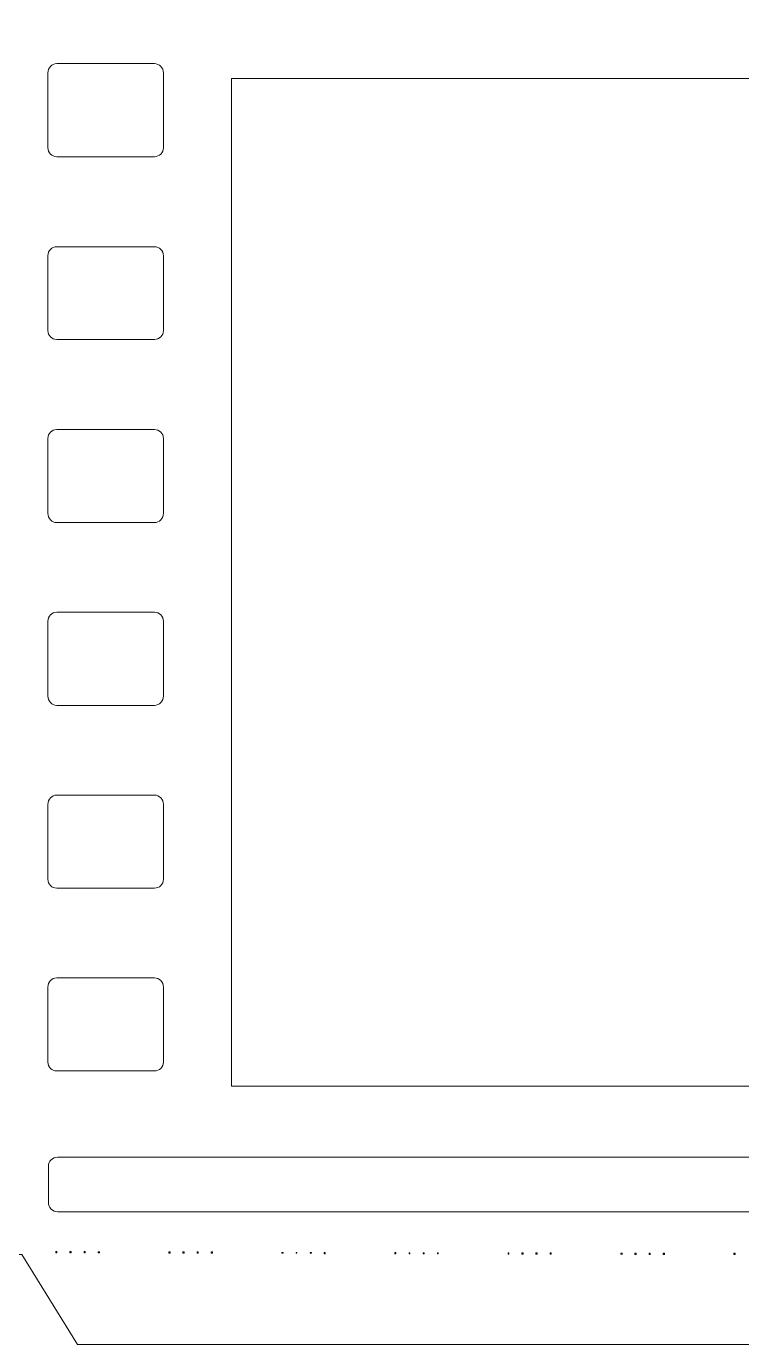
# Model space of a CAD drawing. Header units: centimetres. Extents: x -7.3 to 7.2, y -9.5 to 9.5.
# Drawn here: x -4.567 to -3.168, y -9.52 to -6.944 of the extents above; entities that cross this region are included whole.
import ezdxf

# ---------------------------------------------------------------- set-up
doc = ezdxf.new("R2010")
doc.units = ezdxf.units.CM
doc.header["$MEASUREMENT"] = 0
doc.layers.add('Layer 1', color=7, linetype='Continuous')

msp = doc.modelspace()

# ---------------------------------------------------------------- linework, layer by layer
at = {"layer": 'Layer 1', "lineweight": 9}
for points, knots in [([(-4.46691, 9.52087), (-4.46691, 9.52087), (-4.57605, 9.34393), (-4.57605, 9.34393), (-4.57605, 9.34393), (-4.57605, 9.34393), (-4.61905, 9.34393), (-4.61905, 9.34393), (-4.61905, 9.34393), (-4.61905, 9.34393), (-7.29051, 9.34393), (-7.29051, 9.34393), (-7.29051, 9.34393), (-7.29051, 9.34393), (-7.29051, -9.34393), (-7.29051, -9.34393), (-7.29051, -9.34393), (-7.29051, -9.34393), (-4.61905, -9.34393), (-4.61905, -9.34393), (-4.61905, -9.34393), (-4.61905, -9.34393), (-4.57605, -9.34393), (-4.57605, -9.34393), (-4.57605, -9.34393), (-4.57605, -9.34393), (-4.46691, -9.52004), (-4.46691, -9.52004), (-4.46691, -9.52004), (-4.46691, -9.52004), (-2.11956, -9.52004), (-2.11956, -9.52004), (-2.11956, -9.52004), (-2.11956, -9.52004), (-2.02778, -9.34393), (-2.02778, -9.34393), (-2.02778, -9.34393), (-2.02778, -9.34393), (-1.95172, -9.34393), (-1.95172, -9.34393), (-1.95172, -9.34393), (-1.95172, -9.34393), (-1.95172, -9.28026), (-1.95172, -9.28026), (-1.95172, -9.28026), (-1.95172, -9.28026), (-1.79214, -9.19675), (-1.79214, -9.19675), (-1.79214, -9.19675), (-1.79214, -9.19675), (-1.79214, -6.8494), (-1.79214, -6.8494), (-1.79214, -6.8494), (-1.79214, -6.8494), (-1.95172, -6.75101), (-1.95172, -6.75101), (-1.95172, -6.75101), (-1.95172, -6.75101), (-1.94841, -6.5997), (-1.94841, -6.5997), (-1.94841, -6.5997), (-1.94841, -6.5997), (-1.78883, -6.50131), (-1.78883, -6.50131), (-1.78883, -6.50131), (-1.78883, -6.50131), (-1.78883, -4.15396), (-1.78883, -4.15396), (-1.78883, -4.15396), (-1.78883, -4.15396), (-1.94841, -4.0721), (-1.94841, -4.0721), (-1.94841, -4.0721), (-1.94841, -4.0721), (-1.94841, -3.92989), (-1.94841, -3.92989), (-1.94841, -3.92989), (-1.94841, -3.92989), (-1.78883, -3.83232), (-1.78883, -3.83232), (-1.78883, -3.83232), (-1.78883, -3.83232), (-1.78883, -1.48497), (-1.78883, -1.48497), (-1.78883, -1.48497), (-1.78883, -1.48497), (-1.94841, -1.40229), (-1.94841, -1.40229), (-1.94841, -1.40229), (-1.94841, -1.40229), (-1.94841, -1.26008), (-1.94841, -1.26008), (-1.94841, -1.26008), (-1.94841, -1.26008), (-1.78883, -1.16169), (-1.78883, -1.16169), (-1.78883, -1.16169), (-1.78883, -1.16169), (-1.78883, 1.18484), (-1.78883, 1.18484), (-1.78883, 1.18484), (-1.78883, 1.18484), (-1.94841, 1.26752), (-1.94841, 1.26752), (-1.94841, 1.26752), (-1.94841, 1.26752), (-1.94841, 1.40891), (-1.94841, 1.40891), (-1.94841, 1.40891), (-1.94841, 1.40891), (-1.78883, 1.50647), (-1.78883, 1.50647), (-1.78883, 1.50647), (-1.78883, 1.50647), (-1.78883, 3.85382), (-1.78883, 3.85382), (-1.78883, 3.85382), (-1.78883, 3.85382), (-1.94841, 3.9365), (-1.94841, 3.9365), (-1.94841, 3.9365), (-1.94841, 3.9365), (-1.94841, 4.07872), (-1.94841, 4.07872), (-1.94841, 4.07872), (-1.94841, 4.07872), (-1.78883, 4.17711), (-1.78883, 4.17711), (-1.78883, 4.17711), (-1.78883, 4.17711), (-1.78883, 6.52363), (-1.78883, 6.52363), (-1.78883, 6.52363), (-1.78883, 6.52363), (-1.94841, 6.60632), (-1.94841, 6.60632), (-1.94841, 6.60632), (-1.94841, 6.60632), (-1.95172, 6.75184), (-1.95172, 6.75184), (-1.95172, 6.75184), (-1.95172, 6.75184), (-1.79214, 6.85023), (-1.79214, 6.85023), (-1.79214, 6.85023), (-1.79214, 6.85023), (-1.79214, 9.19758), (-1.79214, 9.19758), (-1.79214, 9.19758), (-1.79214, 9.19758), (-1.95172, 9.28026), (-1.95172, 9.28026), (-1.95172, 9.28026), (-1.95172, 9.28026), (-1.95172, 9.34393), (-1.95172, 9.34393), (-1.95172, 9.34393), (-1.95172, 9.34393), (-2.02778, 9.34393), (-2.02778, 9.34393), (-2.02778, 9.34393), (-2.02778, 9.34393), (-2.11956, 9.52087), (-2.11956, 9.52087), (-2.11956, 9.52087), (-2.11956, 9.52087), (-4.46691, 9.52087), (-4.46691, 9.52087)], [0, 0, 0, 0, 0.0232558, 0.0232558, 0.0232558, 0.0232558, 0.0465116, 0.0465116, 0.0465116, 0.0465116, 0.0697674, 0.0697674, 0.0697674, 0.0697674, 0.0930233, 0.0930233, 0.0930233, 0.0930233, 0.1162791, 0.1162791, 0.1162791, 0.1162791, 0.1395349, 0.1395349, 0.1395349, 0.1395349, 0.1627907, 0.1627907, 0.1627907, 0.1627907, 0.1860465, 0.1860465, 0.1860465, 0.1860465, 0.2093023, 0.2093023, 0.2093023, 0.2093023, 0.2325581, 0.2325581, 0.2325581, 0.2325581, 0.255814, 0.255814, 0.255814, 0.255814, 0.2790698, 0.2790698, 0.2790698, 0.2790698, 0.3023256, 0.3023256, 0.3023256, 0.3023256, 0.3255814, 0.3255814, 0.3255814, 0.3255814, 0.3488372, 0.3488372, 0.3488372, 0.3488372, 0.372093, 0.372093, 0.372093, 0.372093, 0.3953488, 0.3953488, 0.3953488, 0.3953488, 0.4186047, 0.4186047, 0.4186047, 0.4186047, 0.4418605, 0.4418605, 0.4418605, 0.4418605, 0.4651163, 0.4651163, 0.4651163, 0.4651163, 0.4883721, 0.4883721, 0.4883721, 0.4883721, 0.5116279, 0.5116279, 0.5116279, 0.5116279, 0.5348837, 0.5348837, 0.5348837, 0.5348837, 0.5581395, 0.5581395, 0.5581395, 0.5581395, 0.5813953, 0.5813953, 0.5813953, 0.5813953, 0.6046512, 0.6046512, 0.6046512, 0.6046512, 0.627907, 0.627907, 0.627907, 0.627907, 0.6511628, 0.6511628, 0.6511628, 0.6511628, 0.6744186, 0.6744186, 0.6744186, 0.6744186, 0.6976744, 0.6976744, 0.6976744, 0.6976744, 0.7209302, 0.7209302, 0.7209302, 0.7209302, 0.744186, 0.744186, 0.744186, 0.744186, 0.7674419, 0.7674419, 0.7674419, 0.7674419, 0.7906977, 0.7906977, 0.7906977, 0.7906977, 0.8139535, 0.8139535, 0.8139535, 0.8139535, 0.8372093, 0.8372093, 0.8372093, 0.8372093, 0.8604651, 0.8604651, 0.8604651, 0.8604651, 0.8837209, 0.8837209, 0.8837209, 0.8837209, 0.9069767, 0.9069767, 0.9069767, 0.9069767, 0.9302326, 0.9302326, 0.9302326, 0.9302326, 0.9534884, 0.9534884, 0.9534884, 0.9534884, 1, 1, 1, 1]), ([(-4.50743, -7.01642), (-4.50743, -7.01642), (-4.31643, -7.01642), (-4.31643, -7.01642), (-4.31643, -7.01642), (-4.30658, -7.01642), (-4.29907, -7.02476), (-4.29907, -7.03461), (-4.29907, -7.03461), (-4.29907, -7.03461), (-4.29907, -7.18096), (-4.29907, -7.18096), (-4.29907, -7.18096), (-4.29907, -7.19081), (-4.30658, -7.19832), (-4.31643, -7.19832), (-4.31643, -7.19832), (-4.31643, -7.19832), (-4.50743, -7.19832), (-4.50743, -7.19832), (-4.50743, -7.19832), (-4.51728, -7.19832), (-4.52479, -7.19081), (-4.52479, -7.18096), (-4.52479, -7.18096), (-4.52479, -7.18096), (-4.52479, -7.03461), (-4.52479, -7.03461), (-4.52479, -7.03461), (-4.52479, -7.02476), (-4.51728, -7.01642), (-4.50743, -7.01642)], [0, 0, 0, 0, 0.1111111, 0.1111111, 0.1111111, 0.1111111, 0.2222222, 0.2222222, 0.2222222, 0.2222222, 0.3333333, 0.3333333, 0.3333333, 0.3333333, 0.4444444, 0.4444444, 0.4444444, 0.4444444, 0.5555556, 0.5555556, 0.5555556, 0.5555556, 0.6666667, 0.6666667, 0.6666667, 0.6666667, 0.7777778, 0.7777778, 0.7777778, 0.7777778, 1, 1, 1, 1]), ([(-4.16595, -7.04536), (-4.16595, -7.04536), (-2.44781, -7.04536), (-2.44781, -7.04536), (-2.44781, -7.04536), (-2.44781, -7.04536), (-2.44781, -9.01485), (-2.44781, -9.01485), (-2.44781, -9.01485), (-2.44781, -9.01485), (-4.16595, -9.01485), (-4.16595, -9.01485), (-4.16595, -9.01485), (-4.16595, -9.01485), (-4.16595, -7.04536), (-4.16595, -7.04536)], [0, 0, 0, 0, 0.2, 0.2, 0.2, 0.2, 0.4, 0.4, 0.4, 0.4, 0.6, 0.6, 0.6, 0.6, 1, 1, 1, 1]), ([(-4.50743, -7.37443), (-4.50743, -7.37443), (-4.31643, -7.37443), (-4.31643, -7.37443), (-4.31643, -7.37443), (-4.30658, -7.37443), (-4.29907, -7.38195), (-4.29907, -7.3918), (-4.29907, -7.3918), (-4.29907, -7.3918), (-4.29907, -7.53814), (-4.29907, -7.53814), (-4.29907, -7.53814), (-4.29907, -7.548), (-4.30658, -7.55551), (-4.31643, -7.55551), (-4.31643, -7.55551), (-4.31643, -7.55551), (-4.50743, -7.55551), (-4.50743, -7.55551), (-4.50743, -7.55551), (-4.51728, -7.55551), (-4.52479, -7.548), (-4.52479, -7.53814), (-4.52479, -7.53814), (-4.52479, -7.53814), (-4.52479, -7.3918), (-4.52479, -7.3918), (-4.52479, -7.3918), (-4.52479, -7.38195), (-4.51728, -7.37443), (-4.50743, -7.37443)], [0, 0, 0, 0, 0.1111111, 0.1111111, 0.1111111, 0.1111111, 0.2222222, 0.2222222, 0.2222222, 0.2222222, 0.3333333, 0.3333333, 0.3333333, 0.3333333, 0.4444444, 0.4444444, 0.4444444, 0.4444444, 0.5555556, 0.5555556, 0.5555556, 0.5555556, 0.6666667, 0.6666667, 0.6666667, 0.6666667, 0.7777778, 0.7777778, 0.7777778, 0.7777778, 1, 1, 1, 1]), ([(-4.50743, -7.73162), (-4.50743, -7.73162), (-4.31643, -7.73162), (-4.31643, -7.73162), (-4.31643, -7.73162), (-4.30658, -7.73162), (-4.29907, -7.73913), (-4.29907, -7.74898), (-4.29907, -7.74898), (-4.29907, -7.74898), (-4.29907, -7.89533), (-4.29907, -7.89533), (-4.29907, -7.89533), (-4.29907, -7.90518), (-4.30658, -7.91352), (-4.31643, -7.91352), (-4.31643, -7.91352), (-4.31643, -7.91352), (-4.50743, -7.91352), (-4.50743, -7.91352), (-4.50743, -7.91352), (-4.51728, -7.91352), (-4.52479, -7.90518), (-4.52479, -7.89533), (-4.52479, -7.89533), (-4.52479, -7.89533), (-4.52479, -7.74898), (-4.52479, -7.74898), (-4.52479, -7.74898), (-4.52479, -7.73913), (-4.51728, -7.73162), (-4.50743, -7.73162)], [0, 0, 0, 0, 0.1111111, 0.1111111, 0.1111111, 0.1111111, 0.2222222, 0.2222222, 0.2222222, 0.2222222, 0.3333333, 0.3333333, 0.3333333, 0.3333333, 0.4444444, 0.4444444, 0.4444444, 0.4444444, 0.5555556, 0.5555556, 0.5555556, 0.5555556, 0.6666667, 0.6666667, 0.6666667, 0.6666667, 0.7777778, 0.7777778, 0.7777778, 0.7777778, 1, 1, 1, 1]), ([(-4.50743, -8.08881), (-4.50743, -8.08881), (-4.31643, -8.08881), (-4.31643, -8.08881), (-4.31643, -8.08881), (-4.30658, -8.08881), (-4.29907, -8.09632), (-4.29907, -8.10617), (-4.29907, -8.10617), (-4.29907, -8.10617), (-4.29907, -8.25252), (-4.29907, -8.25252), (-4.29907, -8.25252), (-4.29907, -8.26237), (-4.30658, -8.27071), (-4.31643, -8.27071), (-4.31643, -8.27071), (-4.31643, -8.27071), (-4.50743, -8.27071), (-4.50743, -8.27071), (-4.50743, -8.27071), (-4.51728, -8.27071), (-4.52479, -8.26237), (-4.52479, -8.25252), (-4.52479, -8.25252), (-4.52479, -8.25252), (-4.52479, -8.10617), (-4.52479, -8.10617), (-4.52479, -8.10617), (-4.52479, -8.09632), (-4.51728, -8.08881), (-4.50743, -8.08881)], [0, 0, 0, 0, 0.1111111, 0.1111111, 0.1111111, 0.1111111, 0.2222222, 0.2222222, 0.2222222, 0.2222222, 0.3333333, 0.3333333, 0.3333333, 0.3333333, 0.4444444, 0.4444444, 0.4444444, 0.4444444, 0.5555556, 0.5555556, 0.5555556, 0.5555556, 0.6666667, 0.6666667, 0.6666667, 0.6666667, 0.7777778, 0.7777778, 0.7777778, 0.7777778, 1, 1, 1, 1]), ([(-4.50743, -8.446), (-4.50743, -8.446), (-4.31643, -8.446), (-4.31643, -8.446), (-4.31643, -8.446), (-4.30658, -8.446), (-4.29907, -8.45433), (-4.29907, -8.46419), (-4.29907, -8.46419), (-4.29907, -8.46419), (-4.29907, -8.61053), (-4.29907, -8.61053), (-4.29907, -8.61053), (-4.29907, -8.62039), (-4.30658, -8.6279), (-4.31643, -8.6279), (-4.31643, -8.6279), (-4.31643, -8.6279), (-4.50743, -8.6279), (-4.50743, -8.6279), (-4.50743, -8.6279), (-4.51728, -8.6279), (-4.52479, -8.62039), (-4.52479, -8.61053), (-4.52479, -8.61053), (-4.52479, -8.61053), (-4.52479, -8.46419), (-4.52479, -8.46419), (-4.52479, -8.46419), (-4.52479, -8.45433), (-4.51728, -8.446), (-4.50743, -8.446)], [0, 0, 0, 0, 0.1111111, 0.1111111, 0.1111111, 0.1111111, 0.2222222, 0.2222222, 0.2222222, 0.2222222, 0.3333333, 0.3333333, 0.3333333, 0.3333333, 0.4444444, 0.4444444, 0.4444444, 0.4444444, 0.5555556, 0.5555556, 0.5555556, 0.5555556, 0.6666667, 0.6666667, 0.6666667, 0.6666667, 0.7777778, 0.7777778, 0.7777778, 0.7777778, 1, 1, 1, 1]), ([(-4.50743, -8.80318), (-4.50743, -8.80318), (-4.31643, -8.80318), (-4.31643, -8.80318), (-4.31643, -8.80318), (-4.30658, -8.80318), (-4.29907, -8.81152), (-4.29907, -8.82137), (-4.29907, -8.82137), (-4.29907, -8.82137), (-4.29907, -8.96772), (-4.29907, -8.96772), (-4.29907, -8.96772), (-4.29907, -8.97757), (-4.30658, -8.98508), (-4.31643, -8.98508), (-4.31643, -8.98508), (-4.31643, -8.98508), (-4.50743, -8.98508), (-4.50743, -8.98508), (-4.50743, -8.98508), (-4.51728, -8.98508), (-4.52479, -8.97757), (-4.52479, -8.96772), (-4.52479, -8.96772), (-4.52479, -8.96772), (-4.52479, -8.82137), (-4.52479, -8.82137), (-4.52479, -8.82137), (-4.52479, -8.81152), (-4.51728, -8.80318), (-4.50743, -8.80318)], [0, 0, 0, 0, 0.1111111, 0.1111111, 0.1111111, 0.1111111, 0.2222222, 0.2222222, 0.2222222, 0.2222222, 0.3333333, 0.3333333, 0.3333333, 0.3333333, 0.4444444, 0.4444444, 0.4444444, 0.4444444, 0.5555556, 0.5555556, 0.5555556, 0.5555556, 0.6666667, 0.6666667, 0.6666667, 0.6666667, 0.7777778, 0.7777778, 0.7777778, 0.7777778, 1, 1, 1, 1]), ([(-4.50577, -9.15376), (-4.50577, -9.15376), (-2.06416, -9.15376), (-2.06416, -9.15376), (-2.06416, -9.15376), (-2.05431, -9.15376), (-2.04597, -9.16127), (-2.04597, -9.17112), (-2.04597, -9.17112), (-2.04597, -9.17112), (-2.04597, -9.24223), (-2.04597, -9.24223), (-2.04597, -9.24223), (-2.04597, -9.25208), (-2.05431, -9.26042), (-2.06416, -9.26042), (-2.06416, -9.26042), (-2.06416, -9.26042), (-4.50577, -9.26042), (-4.50577, -9.26042), (-4.50577, -9.26042), (-4.51562, -9.26042), (-4.52396, -9.25208), (-4.52396, -9.24223), (-4.52396, -9.24223), (-4.52396, -9.24223), (-4.52396, -9.17112), (-4.52396, -9.17112), (-4.52396, -9.17112), (-4.52396, -9.16127), (-4.51562, -9.15376), (-4.50577, -9.15376)], [0, 0, 0, 0, 0.1111111, 0.1111111, 0.1111111, 0.1111111, 0.2222222, 0.2222222, 0.2222222, 0.2222222, 0.3333333, 0.3333333, 0.3333333, 0.3333333, 0.4444444, 0.4444444, 0.4444444, 0.4444444, 0.5555556, 0.5555556, 0.5555556, 0.5555556, 0.6666667, 0.6666667, 0.6666667, 0.6666667, 0.7777778, 0.7777778, 0.7777778, 0.7777778, 1, 1, 1, 1]), ([(-4.50908, -9.33814), (-4.50908, -9.33814), (-4.50743, -9.33814), (-4.50743, -9.33814), (-4.50743, -9.33814), (-4.50743, -9.33814), (-4.50743, -9.34062), (-4.50743, -9.34062), (-4.50743, -9.34062), (-4.50743, -9.34062), (-4.50908, -9.34062), (-4.50908, -9.34062), (-4.50908, -9.34062), (-4.50908, -9.34062), (-4.50908, -9.33814), (-4.50908, -9.33814)], [0, 0, 0, 0, 0.2, 0.2, 0.2, 0.2, 0.4, 0.4, 0.4, 0.4, 0.6, 0.6, 0.6, 0.6, 1, 1, 1, 1]), ([(-4.48179, -9.33814), (-4.48179, -9.33814), (-4.47931, -9.33814), (-4.47931, -9.33814), (-4.47931, -9.33814), (-4.47931, -9.33814), (-4.47931, -9.34062), (-4.47931, -9.34062), (-4.47931, -9.34062), (-4.47931, -9.34062), (-4.48179, -9.34062), (-4.48179, -9.34062), (-4.48179, -9.34062), (-4.48179, -9.34062), (-4.48179, -9.33814), (-4.48179, -9.33814)], [0, 0, 0, 0, 0.2, 0.2, 0.2, 0.2, 0.4, 0.4, 0.4, 0.4, 0.6, 0.6, 0.6, 0.6, 1, 1, 1, 1]), ([(-4.45368, -9.33814), (-4.45368, -9.33814), (-4.45203, -9.33814), (-4.45203, -9.33814), (-4.45203, -9.33814), (-4.45203, -9.33814), (-4.45203, -9.34062), (-4.45203, -9.34062), (-4.45203, -9.34062), (-4.45203, -9.34062), (-4.45368, -9.34062), (-4.45368, -9.34062), (-4.45368, -9.34062), (-4.45368, -9.34062), (-4.45368, -9.33814), (-4.45368, -9.33814)], [0, 0, 0, 0, 0.2, 0.2, 0.2, 0.2, 0.4, 0.4, 0.4, 0.4, 0.6, 0.6, 0.6, 0.6, 1, 1, 1, 1]), ([(-4.4264, -9.33896), (-4.4264, -9.33896), (-4.42392, -9.33896), (-4.42392, -9.33896), (-4.42392, -9.33896), (-4.42392, -9.33896), (-4.42392, -9.34062), (-4.42392, -9.34062), (-4.42392, -9.34062), (-4.42392, -9.34062), (-4.4264, -9.34062), (-4.4264, -9.34062), (-4.4264, -9.34062), (-4.4264, -9.34062), (-4.4264, -9.33896), (-4.4264, -9.33896)], [0, 0, 0, 0, 0.2, 0.2, 0.2, 0.2, 0.4, 0.4, 0.4, 0.4, 0.6, 0.6, 0.6, 0.6, 1, 1, 1, 1]), ([(-4.28832, -9.33896), (-4.28832, -9.33896), (-4.28584, -9.33896), (-4.28584, -9.33896), (-4.28584, -9.33896), (-4.28584, -9.33896), (-4.28584, -9.34145), (-4.28584, -9.34145), (-4.28584, -9.34145), (-4.28584, -9.34145), (-4.28832, -9.34145), (-4.28832, -9.34145), (-4.28832, -9.34145), (-4.28832, -9.34145), (-4.28832, -9.33896), (-4.28832, -9.33896)], [0, 0, 0, 0, 0.2, 0.2, 0.2, 0.2, 0.4, 0.4, 0.4, 0.4, 0.6, 0.6, 0.6, 0.6, 1, 1, 1, 1]), ([(-4.26103, -9.33896), (-4.26103, -9.33896), (-4.25855, -9.33896), (-4.25855, -9.33896), (-4.25855, -9.33896), (-4.25855, -9.33896), (-4.25855, -9.34145), (-4.25855, -9.34145), (-4.25855, -9.34145), (-4.25855, -9.34145), (-4.26103, -9.34145), (-4.26103, -9.34145), (-4.26103, -9.34145), (-4.26103, -9.34145), (-4.26103, -9.33896), (-4.26103, -9.33896)], [0, 0, 0, 0, 0.2, 0.2, 0.2, 0.2, 0.4, 0.4, 0.4, 0.4, 0.6, 0.6, 0.6, 0.6, 1, 1, 1, 1]), ([(-4.23292, -9.33896), (-4.23292, -9.33896), (-4.23127, -9.33896), (-4.23127, -9.33896), (-4.23127, -9.33896), (-4.23127, -9.33896), (-4.23127, -9.34145), (-4.23127, -9.34145), (-4.23127, -9.34145), (-4.23127, -9.34145), (-4.23292, -9.34145), (-4.23292, -9.34145), (-4.23292, -9.34145), (-4.23292, -9.34145), (-4.23292, -9.33896), (-4.23292, -9.33896)], [0, 0, 0, 0, 0.2, 0.2, 0.2, 0.2, 0.4, 0.4, 0.4, 0.4, 0.6, 0.6, 0.6, 0.6, 1, 1, 1, 1]), ([(-4.20563, -9.33896), (-4.20563, -9.33896), (-4.20315, -9.33896), (-4.20315, -9.33896), (-4.20315, -9.33896), (-4.20315, -9.33896), (-4.20315, -9.34145), (-4.20315, -9.34145), (-4.20315, -9.34145), (-4.20315, -9.34145), (-4.20563, -9.34145), (-4.20563, -9.34145), (-4.20563, -9.34145), (-4.20563, -9.34145), (-4.20563, -9.33896), (-4.20563, -9.33896)], [0, 0, 0, 0, 0.2, 0.2, 0.2, 0.2, 0.4, 0.4, 0.4, 0.4, 0.6, 0.6, 0.6, 0.6, 1, 1, 1, 1]), ([(-4.06756, -9.33979), (-4.06756, -9.33979), (-4.06507, -9.33979), (-4.06507, -9.33979), (-4.06507, -9.33979), (-4.06507, -9.33979), (-4.06507, -9.34145), (-4.06507, -9.34145), (-4.06507, -9.34145), (-4.06507, -9.34145), (-4.06756, -9.34145), (-4.06756, -9.34145), (-4.06756, -9.34145), (-4.06756, -9.34145), (-4.06756, -9.33979), (-4.06756, -9.33979)], [0, 0, 0, 0, 0.2, 0.2, 0.2, 0.2, 0.4, 0.4, 0.4, 0.4, 0.6, 0.6, 0.6, 0.6, 1, 1, 1, 1]), ([(-4.03944, -9.33979), (-4.03944, -9.33979), (-4.03779, -9.33979), (-4.03779, -9.33979), (-4.03779, -9.33979), (-4.03779, -9.33979), (-4.03779, -9.34145), (-4.03779, -9.34145), (-4.03779, -9.34145), (-4.03779, -9.34145), (-4.03944, -9.34145), (-4.03944, -9.34145), (-4.03944, -9.34145), (-4.03944, -9.34145), (-4.03944, -9.33979), (-4.03944, -9.33979)], [0, 0, 0, 0, 0.2, 0.2, 0.2, 0.2, 0.4, 0.4, 0.4, 0.4, 0.6, 0.6, 0.6, 0.6, 1, 1, 1, 1]), ([(-4.01216, -9.33979), (-4.01216, -9.33979), (-4.00968, -9.33979), (-4.00968, -9.33979), (-4.00968, -9.33979), (-4.00968, -9.33979), (-4.00968, -9.34145), (-4.00968, -9.34145), (-4.00968, -9.34145), (-4.00968, -9.34145), (-4.01216, -9.34145), (-4.01216, -9.34145), (-4.01216, -9.34145), (-4.01216, -9.34145), (-4.01216, -9.33979), (-4.01216, -9.33979)], [0, 0, 0, 0, 0.2, 0.2, 0.2, 0.2, 0.4, 0.4, 0.4, 0.4, 0.6, 0.6, 0.6, 0.6, 1, 1, 1, 1]), ([(-3.98487, -9.33979), (-3.98487, -9.33979), (-3.98239, -9.33979), (-3.98239, -9.33979), (-3.98239, -9.33979), (-3.98239, -9.33979), (-3.98239, -9.34227), (-3.98239, -9.34227), (-3.98239, -9.34227), (-3.98239, -9.34227), (-3.98487, -9.34227), (-3.98487, -9.34227), (-3.98487, -9.34227), (-3.98487, -9.34227), (-3.98487, -9.33979), (-3.98487, -9.33979)], [0, 0, 0, 0, 0.2, 0.2, 0.2, 0.2, 0.4, 0.4, 0.4, 0.4, 0.6, 0.6, 0.6, 0.6, 1, 1, 1, 1]), ([(-3.84679, -9.33979), (-3.84679, -9.33979), (-3.84431, -9.33979), (-3.84431, -9.33979), (-3.84431, -9.33979), (-3.84431, -9.33979), (-3.84431, -9.34227), (-3.84431, -9.34227), (-3.84431, -9.34227), (-3.84431, -9.34227), (-3.84679, -9.34227), (-3.84679, -9.34227), (-3.84679, -9.34227), (-3.84679, -9.34227), (-3.84679, -9.33979), (-3.84679, -9.33979)], [0, 0, 0, 0, 0.2, 0.2, 0.2, 0.2, 0.4, 0.4, 0.4, 0.4, 0.6, 0.6, 0.6, 0.6, 1, 1, 1, 1]), ([(-3.81868, -9.34062), (-3.81868, -9.34062), (-3.81703, -9.34062), (-3.81703, -9.34062), (-3.81703, -9.34062), (-3.81703, -9.34062), (-3.81703, -9.34227), (-3.81703, -9.34227), (-3.81703, -9.34227), (-3.81703, -9.34227), (-3.81868, -9.34227), (-3.81868, -9.34227), (-3.81868, -9.34227), (-3.81868, -9.34227), (-3.81868, -9.34062), (-3.81868, -9.34062)], [0, 0, 0, 0, 0.2, 0.2, 0.2, 0.2, 0.4, 0.4, 0.4, 0.4, 0.6, 0.6, 0.6, 0.6, 1, 1, 1, 1]), ([(-3.7914, -9.34062), (-3.7914, -9.34062), (-3.78892, -9.34062), (-3.78892, -9.34062), (-3.78892, -9.34062), (-3.78892, -9.34062), (-3.78892, -9.34227), (-3.78892, -9.34227), (-3.78892, -9.34227), (-3.78892, -9.34227), (-3.7914, -9.34227), (-3.7914, -9.34227), (-3.7914, -9.34227), (-3.7914, -9.34227), (-3.7914, -9.34062), (-3.7914, -9.34062)], [0, 0, 0, 0, 0.2, 0.2, 0.2, 0.2, 0.4, 0.4, 0.4, 0.4, 0.6, 0.6, 0.6, 0.6, 1, 1, 1, 1]), ([(-3.76328, -9.34062), (-3.76328, -9.34062), (-3.76163, -9.34062), (-3.76163, -9.34062), (-3.76163, -9.34062), (-3.76163, -9.34062), (-3.76163, -9.34227), (-3.76163, -9.34227), (-3.76163, -9.34227), (-3.76163, -9.34227), (-3.76328, -9.34227), (-3.76328, -9.34227), (-3.76328, -9.34227), (-3.76328, -9.34227), (-3.76328, -9.34062), (-3.76328, -9.34062)], [0, 0, 0, 0, 0.2, 0.2, 0.2, 0.2, 0.4, 0.4, 0.4, 0.4, 0.6, 0.6, 0.6, 0.6, 1, 1, 1, 1]), ([(-3.62521, -9.34062), (-3.62521, -9.34062), (-3.62355, -9.34062), (-3.62355, -9.34062), (-3.62355, -9.34062), (-3.62355, -9.34062), (-3.62355, -9.3431), (-3.62355, -9.3431), (-3.62355, -9.3431), (-3.62355, -9.3431), (-3.62521, -9.3431), (-3.62521, -9.3431), (-3.62521, -9.3431), (-3.62521, -9.3431), (-3.62521, -9.34062), (-3.62521, -9.34062)], [0, 0, 0, 0, 0.2, 0.2, 0.2, 0.2, 0.4, 0.4, 0.4, 0.4, 0.6, 0.6, 0.6, 0.6, 1, 1, 1, 1]), ([(-3.59792, -9.34062), (-3.59792, -9.34062), (-3.59544, -9.34062), (-3.59544, -9.34062), (-3.59544, -9.34062), (-3.59544, -9.34062), (-3.59544, -9.3431), (-3.59544, -9.3431), (-3.59544, -9.3431), (-3.59544, -9.3431), (-3.59792, -9.3431), (-3.59792, -9.3431), (-3.59792, -9.3431), (-3.59792, -9.3431), (-3.59792, -9.34062), (-3.59792, -9.34062)], [0, 0, 0, 0, 0.2, 0.2, 0.2, 0.2, 0.4, 0.4, 0.4, 0.4, 0.6, 0.6, 0.6, 0.6, 1, 1, 1, 1]), ([(-3.57063, -9.34062), (-3.57063, -9.34062), (-3.56815, -9.34062), (-3.56815, -9.34062), (-3.56815, -9.34062), (-3.56815, -9.34062), (-3.56815, -9.3431), (-3.56815, -9.3431), (-3.56815, -9.3431), (-3.56815, -9.3431), (-3.57063, -9.3431), (-3.57063, -9.3431), (-3.57063, -9.3431), (-3.57063, -9.3431), (-3.57063, -9.34062), (-3.57063, -9.34062)], [0, 0, 0, 0, 0.2, 0.2, 0.2, 0.2, 0.4, 0.4, 0.4, 0.4, 0.6, 0.6, 0.6, 0.6, 1, 1, 1, 1]), ([(-3.54252, -9.34062), (-3.54252, -9.34062), (-3.54087, -9.34062), (-3.54087, -9.34062), (-3.54087, -9.34062), (-3.54087, -9.34062), (-3.54087, -9.3431), (-3.54087, -9.3431), (-3.54087, -9.3431), (-3.54087, -9.3431), (-3.54252, -9.3431), (-3.54252, -9.3431), (-3.54252, -9.3431), (-3.54252, -9.3431), (-3.54252, -9.34062), (-3.54252, -9.34062)], [0, 0, 0, 0, 0.2, 0.2, 0.2, 0.2, 0.4, 0.4, 0.4, 0.4, 0.6, 0.6, 0.6, 0.6, 1, 1, 1, 1]), ([(-3.40444, -9.34145), (-3.40444, -9.34145), (-3.40196, -9.34145), (-3.40196, -9.34145), (-3.40196, -9.34145), (-3.40196, -9.34145), (-3.40196, -9.34393), (-3.40196, -9.34393), (-3.40196, -9.34393), (-3.40196, -9.34393), (-3.40444, -9.3431), (-3.40444, -9.3431), (-3.40444, -9.3431), (-3.40444, -9.3431), (-3.40444, -9.34145), (-3.40444, -9.34145)], [0, 0, 0, 0, 0.2, 0.2, 0.2, 0.2, 0.4, 0.4, 0.4, 0.4, 0.6, 0.6, 0.6, 0.6, 1, 1, 1, 1]), ([(-3.37716, -9.34145), (-3.37716, -9.34145), (-3.37468, -9.34145), (-3.37468, -9.34145), (-3.37468, -9.34145), (-3.37468, -9.34145), (-3.37468, -9.34393), (-3.37468, -9.34393), (-3.37468, -9.34393), (-3.37468, -9.34393), (-3.37716, -9.34393), (-3.37716, -9.34393), (-3.37716, -9.34393), (-3.37716, -9.34393), (-3.37716, -9.34145), (-3.37716, -9.34145)], [0, 0, 0, 0, 0.2, 0.2, 0.2, 0.2, 0.4, 0.4, 0.4, 0.4, 0.6, 0.6, 0.6, 0.6, 1, 1, 1, 1]), ([(-3.34905, -9.34145), (-3.34905, -9.34145), (-3.34739, -9.34145), (-3.34739, -9.34145), (-3.34739, -9.34145), (-3.34739, -9.34145), (-3.34739, -9.34393), (-3.34739, -9.34393), (-3.34739, -9.34393), (-3.34739, -9.34393), (-3.34905, -9.34393), (-3.34905, -9.34393), (-3.34905, -9.34393), (-3.34905, -9.34393), (-3.34905, -9.34145), (-3.34905, -9.34145)], [0, 0, 0, 0, 0.2, 0.2, 0.2, 0.2, 0.4, 0.4, 0.4, 0.4, 0.6, 0.6, 0.6, 0.6, 1, 1, 1, 1]), ([(-3.32176, -9.34145), (-3.32176, -9.34145), (-3.31928, -9.34145), (-3.31928, -9.34145), (-3.31928, -9.34145), (-3.31928, -9.34145), (-3.31928, -9.34393), (-3.31928, -9.34393), (-3.31928, -9.34393), (-3.31928, -9.34393), (-3.32176, -9.34393), (-3.32176, -9.34393), (-3.32176, -9.34393), (-3.32176, -9.34393), (-3.32176, -9.34145), (-3.32176, -9.34145)], [0, 0, 0, 0, 0.2, 0.2, 0.2, 0.2, 0.4, 0.4, 0.4, 0.4, 0.6, 0.6, 0.6, 0.6, 1, 1, 1, 1]), ([(-3.18368, -9.34145), (-3.18368, -9.34145), (-3.1812, -9.34145), (-3.1812, -9.34145), (-3.1812, -9.34145), (-3.1812, -9.34145), (-3.1812, -9.34393), (-3.1812, -9.34393), (-3.1812, -9.34393), (-3.1812, -9.34393), (-3.18368, -9.34393), (-3.18368, -9.34393), (-3.18368, -9.34393), (-3.18368, -9.34393), (-3.18368, -9.34145), (-3.18368, -9.34145)], [0, 0, 0, 0, 0.2, 0.2, 0.2, 0.2, 0.4, 0.4, 0.4, 0.4, 0.6, 0.6, 0.6, 0.6, 1, 1, 1, 1])]:
    msp.add_open_spline(points, degree=3, knots=knots, dxfattribs=at)

doc.saveas('drawing.dxf')
